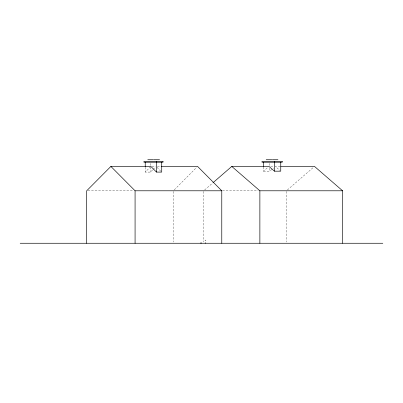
<?xml version="1.0" encoding="UTF-8"?>
<svg xmlns="http://www.w3.org/2000/svg" width="403" height="403" viewBox="0 0 403 403"><rect width="100%" height="100%" fill="white"/><g stroke="black" fill="none" stroke-linecap="round" stroke-linejoin="round"><path stroke-width="0.3" stroke-dasharray="2.02 1.51" d="M152.636 169.915L150.47 172.091L145.231 172.091L149.992 167.3M153.064 169.482L155.664 166.867M174.257 189.904L196.694 167.316M204.633 189.979L213.061 182.67M263.497 167.003L263.497 171.174L268.055 167.22M263.497 171.174L269.803 171.174L273.451 168.011M287.359 189.979L313.574 167.24M152.022 166.429L155.513 166.429M157.351 166.429L160.495 166.429M270.685 166.429L273.556 166.429M280.256 166.429L275.274 166.429L279.838 170.388M87.94 190.79L133.796 190.79M222.501 190.79L258.222 190.79M156.963 167.3L161.719 172.091M286.422 191.415L286.422 242.012M269.803 163.422L269.803 165.809M269.803 168.192L269.803 171.174M203.696 191.415L203.696 242.012M173.376 191.415L173.376 242.022M150.47 163.462L150.47 172.091M145.231 167.164L145.231 172.091"/><path stroke-width="0.6" d="M161.719 162.233L161.719 172.091L156.48 172.091L150.858 166.429L110.88 166.429L86.68 190.79L86.68 243.261M213.53 182.262L231.785 166.429L268.967 166.429L274.438 171.179L280.75 171.179L280.75 162.233M147.75 159.739L153.407 159.739M153.911 159.739L159.568 159.739M266.166 159.739L271.824 159.739M272.327 159.739L277.979 159.739M161.124 166.429L197.576 166.429L221.776 190.79L221.776 243.261M280.881 166.429L314.511 166.429L342.595 190.79L342.595 243.261M110.88 166.429L135.076 190.79L221.776 190.79M231.785 166.429L259.87 190.79L342.595 190.79M205.152 240.269L205.726 240.269M200.548 242.989L201.55 242.959M205.152 242.959L205.726 242.959M20.15 243.261L382.85 243.261M274.438 162.233L274.438 171.179M274.362 161.442L274.362 162.233M263.497 162.233L263.497 166.404M259.87 190.79L259.87 243.261M156.48 162.233L156.48 172.091M156.414 161.442L156.414 162.233M145.231 162.233L145.231 166.545M135.076 190.79L135.076 243.261M163.034 161.442L143.916 161.442L143.916 162.233L163.034 162.233L163.034 161.442M282.266 161.442L261.975 161.442L261.975 162.233L282.266 162.233L282.266 161.442"/></g></svg>
